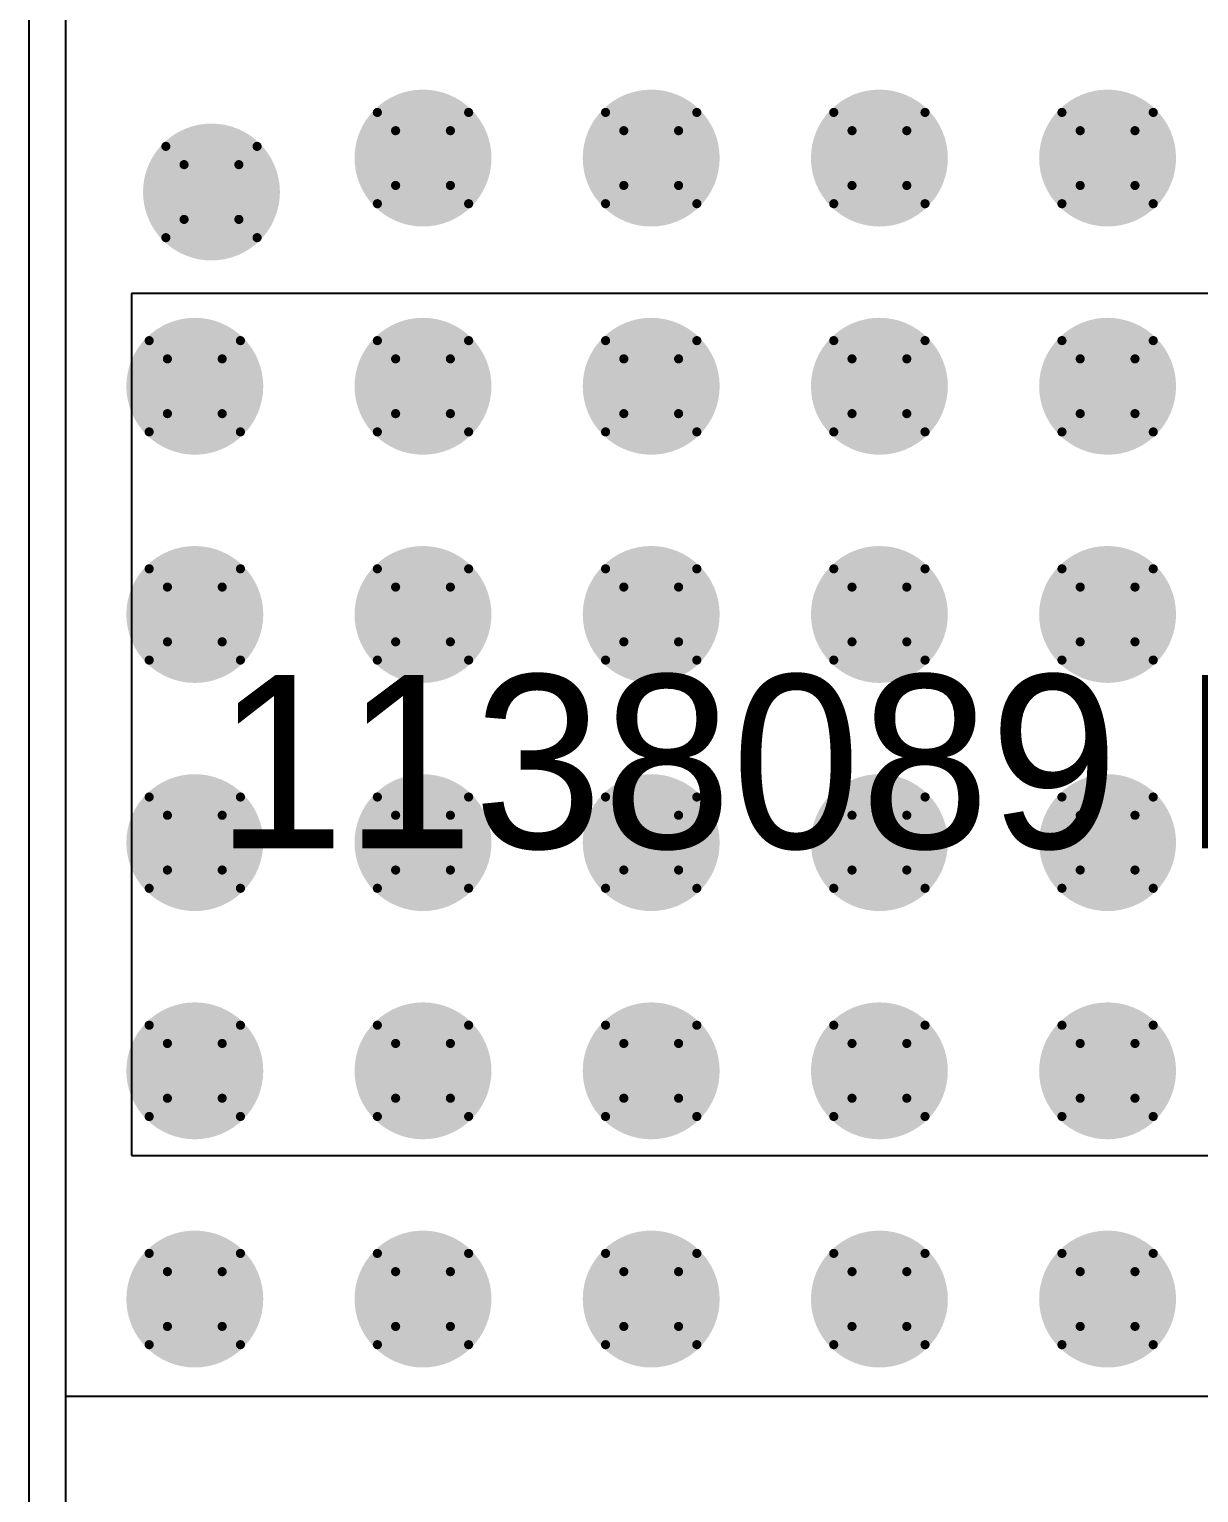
# Model space of a CAD drawing. Header units: millimetres. Extents: x -0.89 to 0.88, y -1.01 to 1.57.
# Drawn here: x -0.88 to -0.6238, y 0.3266 to 0.6473 of the extents above; entities that cross this region are included whole.
import ezdxf

# ---------------------------------------------------------------- set-up
doc = ezdxf.new("R2010")
doc.units = ezdxf.units.MM
doc.header["$MEASUREMENT"] = 0
for name, color, linetype in [('BottomLayer', 5, 'Continuous'), ('DrillDrawing', 1, 'Continuous'), ('Mechanical2', 216, 'Continuous'), ('MultiLayer', 9, 'Continuous'), ('TopLayer', 1, 'Continuous'), ('TopOverlay', 2, 'Continuous'), ('TopSolder', 216, 'Continuous'), ('ViaHoleLayer', 16, 'Continuous')]:
    doc.layers.add(name, color=color, linetype=linetype)

msp = doc.modelspace()

# ---------------------------------------------------------------- linework, layer by layer
at = {"layer": 'BottomLayer'}
msp.add_line((-0.872, -0.997), (-0.872, 0.997), dxfattribs=at)
at = {"layer": 'BottomLayer', "const_width": 0.015}
for points in [[(-0.80123, 0.61909, 1), (-0.78623, 0.61909, 1)], [(-0.75123, 0.61909, 1), (-0.73623, 0.61909, 1)], [(-0.70123, 0.61909, 1), (-0.68623, 0.61909, 1)], [(-0.65123, 0.61909, 1), (-0.63623, 0.61909, 1)], [(-0.84758, 0.61165, 1), (-0.83258, 0.61165, 1)], [(-0.85123, 0.56909, 1), (-0.83623, 0.56909, 1)], [(-0.80123, 0.56909, 1), (-0.78623, 0.56909, 1)], [(-0.75123, 0.56909, 1), (-0.73623, 0.56909, 1)], [(-0.70123, 0.56909, 1), (-0.68623, 0.56909, 1)], [(-0.65123, 0.56909, 1), (-0.63623, 0.56909, 1)], [(-0.85123, 0.51909, 1), (-0.83623, 0.51909, 1)], [(-0.80123, 0.51909, 1), (-0.78623, 0.51909, 1)], [(-0.75123, 0.51909, 1), (-0.73623, 0.51909, 1)], [(-0.70123, 0.51909, 1), (-0.68623, 0.51909, 1)], [(-0.65123, 0.51909, 1), (-0.63623, 0.51909, 1)], [(-0.85123, 0.46909, 1), (-0.83623, 0.46909, 1)], [(-0.80123, 0.46909, 1), (-0.78623, 0.46909, 1)], [(-0.75123, 0.46909, 1), (-0.73623, 0.46909, 1)], [(-0.70123, 0.46909, 1), (-0.68623, 0.46909, 1)], [(-0.65123, 0.46909, 1), (-0.63623, 0.46909, 1)], [(-0.85123, 0.41909, 1), (-0.83623, 0.41909, 1)], [(-0.80123, 0.41909, 1), (-0.78623, 0.41909, 1)], [(-0.75123, 0.41909, 1), (-0.73623, 0.41909, 1)], [(-0.70123, 0.41909, 1), (-0.68623, 0.41909, 1)], [(-0.65123, 0.41909, 1), (-0.63623, 0.41909, 1)], [(-0.85123, 0.36909, 1), (-0.83623, 0.36909, 1)], [(-0.80123, 0.36909, 1), (-0.78623, 0.36909, 1)], [(-0.75123, 0.36909, 1), (-0.73623, 0.36909, 1)], [(-0.70123, 0.36909, 1), (-0.68623, 0.36909, 1)], [(-0.65123, 0.36909, 1), (-0.63623, 0.36909, 1)]]:
    msp.add_lwpolyline(points, format="xyb", close=True, dxfattribs=at)
at = {"layer": 'DrillDrawing', "const_width": 0.002}
for points in [[(-0.80373, 0.62909), (-0.78373, 0.62909)], [(-0.80373, 0.60909), (-0.80373, 0.62909)], [(-0.78373, 0.60909), (-0.78373, 0.62909)], [(-0.75373, 0.62909), (-0.73373, 0.62909)], [(-0.75373, 0.60909), (-0.75373, 0.62909)], [(-0.73373, 0.60909), (-0.73373, 0.62909)], [(-0.70373, 0.62909), (-0.68373, 0.62909)], [(-0.70373, 0.60909), (-0.70373, 0.62909)], [(-0.68373, 0.60909), (-0.68373, 0.62909)], [(-0.65373, 0.62909), (-0.63373, 0.62909)], [(-0.65373, 0.60909), (-0.65373, 0.62909)], [(-0.63373, 0.60909), (-0.63373, 0.62909)], [(-0.79973, 0.62509), (-0.78773, 0.62509)], [(-0.79973, 0.61309), (-0.79973, 0.62509)], [(-0.78773, 0.61309), (-0.78773, 0.62509)], [(-0.74973, 0.62509), (-0.73773, 0.62509)], [(-0.74973, 0.61309), (-0.74973, 0.62509)], [(-0.73773, 0.61309), (-0.73773, 0.62509)], [(-0.69973, 0.62509), (-0.68773, 0.62509)], [(-0.69973, 0.61309), (-0.69973, 0.62509)], [(-0.68773, 0.61309), (-0.68773, 0.62509)], [(-0.64973, 0.62509), (-0.63773, 0.62509)], [(-0.64973, 0.61309), (-0.64973, 0.62509)], [(-0.63773, 0.61309), (-0.63773, 0.62509)], [(-0.85008, 0.62165), (-0.83008, 0.62165)], [(-0.85008, 0.60165), (-0.85008, 0.62165)], [(-0.83008, 0.60165), (-0.83008, 0.62165)], [(-0.84608, 0.61765), (-0.83408, 0.61765)], [(-0.84608, 0.60565), (-0.84608, 0.61765)], [(-0.83408, 0.60565), (-0.83408, 0.61765)], [(-0.79973, 0.61309), (-0.78773, 0.61309)], [(-0.74973, 0.61309), (-0.73773, 0.61309)], [(-0.69973, 0.61309), (-0.68773, 0.61309)], [(-0.64973, 0.61309), (-0.63773, 0.61309)], [(-0.80373, 0.60909), (-0.78373, 0.60909)], [(-0.75373, 0.60909), (-0.73373, 0.60909)], [(-0.70373, 0.60909), (-0.68373, 0.60909)], [(-0.65373, 0.60909), (-0.63373, 0.60909)], [(-0.84608, 0.60565), (-0.83408, 0.60565)], [(-0.85008, 0.60165), (-0.83008, 0.60165)], [(-0.85373, 0.57909), (-0.83373, 0.57909)], [(-0.85373, 0.55909), (-0.85373, 0.57909)], [(-0.83373, 0.55909), (-0.83373, 0.57909)], [(-0.80373, 0.57909), (-0.78373, 0.57909)], [(-0.80373, 0.55909), (-0.80373, 0.57909)], [(-0.78373, 0.55909), (-0.78373, 0.57909)], [(-0.75373, 0.57909), (-0.73373, 0.57909)], [(-0.75373, 0.55909), (-0.75373, 0.57909)], [(-0.73373, 0.55909), (-0.73373, 0.57909)], [(-0.70373, 0.57909), (-0.68373, 0.57909)], [(-0.70373, 0.55909), (-0.70373, 0.57909)], [(-0.68373, 0.55909), (-0.68373, 0.57909)], [(-0.65373, 0.57909), (-0.63373, 0.57909)], [(-0.65373, 0.55909), (-0.65373, 0.57909)], [(-0.63373, 0.55909), (-0.63373, 0.57909)], [(-0.84973, 0.57509), (-0.83773, 0.57509)], [(-0.84973, 0.56309), (-0.84973, 0.57509)], [(-0.83773, 0.56309), (-0.83773, 0.57509)], [(-0.79973, 0.57509), (-0.78773, 0.57509)], [(-0.79973, 0.56309), (-0.79973, 0.57509)], [(-0.78773, 0.56309), (-0.78773, 0.57509)], [(-0.74973, 0.57509), (-0.73773, 0.57509)], [(-0.74973, 0.56309), (-0.74973, 0.57509)], [(-0.73773, 0.56309), (-0.73773, 0.57509)], [(-0.69973, 0.57509), (-0.68773, 0.57509)], [(-0.69973, 0.56309), (-0.69973, 0.57509)], [(-0.68773, 0.56309), (-0.68773, 0.57509)], [(-0.64973, 0.57509), (-0.63773, 0.57509)], [(-0.64973, 0.56309), (-0.64973, 0.57509)], [(-0.63773, 0.56309), (-0.63773, 0.57509)], [(-0.84973, 0.56309), (-0.83773, 0.56309)], [(-0.79973, 0.56309), (-0.78773, 0.56309)], [(-0.74973, 0.56309), (-0.73773, 0.56309)], [(-0.69973, 0.56309), (-0.68773, 0.56309)], [(-0.64973, 0.56309), (-0.63773, 0.56309)], [(-0.85373, 0.55909), (-0.83373, 0.55909)], [(-0.80373, 0.55909), (-0.78373, 0.55909)], [(-0.75373, 0.55909), (-0.73373, 0.55909)], [(-0.70373, 0.55909), (-0.68373, 0.55909)], [(-0.65373, 0.55909), (-0.63373, 0.55909)], [(-0.85373, 0.52909), (-0.83373, 0.52909)], [(-0.85373, 0.50909), (-0.85373, 0.52909)], [(-0.83373, 0.50909), (-0.83373, 0.52909)], [(-0.80373, 0.52909), (-0.78373, 0.52909)], [(-0.80373, 0.50909), (-0.80373, 0.52909)], [(-0.78373, 0.50909), (-0.78373, 0.52909)], [(-0.75373, 0.52909), (-0.73373, 0.52909)], [(-0.75373, 0.50909), (-0.75373, 0.52909)], [(-0.73373, 0.50909), (-0.73373, 0.52909)], [(-0.70373, 0.52909), (-0.68373, 0.52909)], [(-0.70373, 0.50909), (-0.70373, 0.52909)], [(-0.68373, 0.50909), (-0.68373, 0.52909)], [(-0.65373, 0.52909), (-0.63373, 0.52909)], [(-0.65373, 0.50909), (-0.65373, 0.52909)], [(-0.63373, 0.50909), (-0.63373, 0.52909)], [(-0.84973, 0.52509), (-0.83773, 0.52509)], [(-0.84973, 0.51309), (-0.84973, 0.52509)], [(-0.83773, 0.51309), (-0.83773, 0.52509)], [(-0.79973, 0.52509), (-0.78773, 0.52509)], [(-0.79973, 0.51309), (-0.79973, 0.52509)], [(-0.78773, 0.51309), (-0.78773, 0.52509)], [(-0.74973, 0.52509), (-0.73773, 0.52509)], [(-0.74973, 0.51309), (-0.74973, 0.52509)], [(-0.73773, 0.51309), (-0.73773, 0.52509)], [(-0.69973, 0.52509), (-0.68773, 0.52509)], [(-0.69973, 0.51309), (-0.69973, 0.52509)], [(-0.68773, 0.51309), (-0.68773, 0.52509)], [(-0.64973, 0.52509), (-0.63773, 0.52509)], [(-0.64973, 0.51309), (-0.64973, 0.52509)], [(-0.63773, 0.51309), (-0.63773, 0.52509)], [(-0.84973, 0.51309), (-0.83773, 0.51309)], [(-0.79973, 0.51309), (-0.78773, 0.51309)], [(-0.74973, 0.51309), (-0.73773, 0.51309)], [(-0.69973, 0.51309), (-0.68773, 0.51309)], [(-0.64973, 0.51309), (-0.63773, 0.51309)], [(-0.85373, 0.50909), (-0.83373, 0.50909)], [(-0.80373, 0.50909), (-0.78373, 0.50909)], [(-0.75373, 0.50909), (-0.73373, 0.50909)], [(-0.70373, 0.50909), (-0.68373, 0.50909)], [(-0.65373, 0.50909), (-0.63373, 0.50909)], [(-0.85373, 0.47909), (-0.83373, 0.47909)], [(-0.85373, 0.45909), (-0.85373, 0.47909)], [(-0.83373, 0.45909), (-0.83373, 0.47909)], [(-0.80373, 0.47909), (-0.78373, 0.47909)], [(-0.80373, 0.45909), (-0.80373, 0.47909)], [(-0.78373, 0.45909), (-0.78373, 0.47909)], [(-0.75373, 0.47909), (-0.73373, 0.47909)], [(-0.75373, 0.45909), (-0.75373, 0.47909)], [(-0.73373, 0.45909), (-0.73373, 0.47909)], [(-0.70373, 0.47909), (-0.68373, 0.47909)], [(-0.70373, 0.45909), (-0.70373, 0.47909)], [(-0.68373, 0.45909), (-0.68373, 0.47909)], [(-0.65373, 0.47909), (-0.63373, 0.47909)], [(-0.65373, 0.45909), (-0.65373, 0.47909)], [(-0.63373, 0.45909), (-0.63373, 0.47909)], [(-0.84973, 0.47509), (-0.83773, 0.47509)], [(-0.84973, 0.46309), (-0.84973, 0.47509)], [(-0.83773, 0.46309), (-0.83773, 0.47509)], [(-0.79973, 0.47509), (-0.78773, 0.47509)], [(-0.79973, 0.46309), (-0.79973, 0.47509)], [(-0.78773, 0.46309), (-0.78773, 0.47509)], [(-0.74973, 0.47509), (-0.73773, 0.47509)], [(-0.74973, 0.46309), (-0.74973, 0.47509)], [(-0.73773, 0.46309), (-0.73773, 0.47509)], [(-0.69973, 0.47509), (-0.68773, 0.47509)], [(-0.69973, 0.46309), (-0.69973, 0.47509)], [(-0.68773, 0.46309), (-0.68773, 0.47509)], [(-0.64973, 0.47509), (-0.63773, 0.47509)], [(-0.64973, 0.46309), (-0.64973, 0.47509)], [(-0.63773, 0.46309), (-0.63773, 0.47509)], [(-0.84973, 0.46309), (-0.83773, 0.46309)], [(-0.79973, 0.46309), (-0.78773, 0.46309)], [(-0.74973, 0.46309), (-0.73773, 0.46309)], [(-0.69973, 0.46309), (-0.68773, 0.46309)], [(-0.64973, 0.46309), (-0.63773, 0.46309)], [(-0.85373, 0.45909), (-0.83373, 0.45909)], [(-0.80373, 0.45909), (-0.78373, 0.45909)], [(-0.75373, 0.45909), (-0.73373, 0.45909)], [(-0.70373, 0.45909), (-0.68373, 0.45909)], [(-0.65373, 0.45909), (-0.63373, 0.45909)], [(-0.85373, 0.42909), (-0.83373, 0.42909)], [(-0.85373, 0.40909), (-0.85373, 0.42909)], [(-0.83373, 0.40909), (-0.83373, 0.42909)], [(-0.80373, 0.42909), (-0.78373, 0.42909)], [(-0.80373, 0.40909), (-0.80373, 0.42909)], [(-0.78373, 0.40909), (-0.78373, 0.42909)], [(-0.75373, 0.42909), (-0.73373, 0.42909)], [(-0.75373, 0.40909), (-0.75373, 0.42909)], [(-0.73373, 0.40909), (-0.73373, 0.42909)], [(-0.70373, 0.42909), (-0.68373, 0.42909)], [(-0.70373, 0.40909), (-0.70373, 0.42909)], [(-0.68373, 0.40909), (-0.68373, 0.42909)], [(-0.65373, 0.42909), (-0.63373, 0.42909)], [(-0.65373, 0.40909), (-0.65373, 0.42909)], [(-0.63373, 0.40909), (-0.63373, 0.42909)], [(-0.84973, 0.42509), (-0.83773, 0.42509)], [(-0.84973, 0.41309), (-0.84973, 0.42509)], [(-0.83773, 0.41309), (-0.83773, 0.42509)], [(-0.79973, 0.42509), (-0.78773, 0.42509)], [(-0.79973, 0.41309), (-0.79973, 0.42509)], [(-0.78773, 0.41309), (-0.78773, 0.42509)], [(-0.74973, 0.42509), (-0.73773, 0.42509)], [(-0.74973, 0.41309), (-0.74973, 0.42509)], [(-0.73773, 0.41309), (-0.73773, 0.42509)], [(-0.69973, 0.42509), (-0.68773, 0.42509)], [(-0.69973, 0.41309), (-0.69973, 0.42509)], [(-0.68773, 0.41309), (-0.68773, 0.42509)], [(-0.64973, 0.42509), (-0.63773, 0.42509)], [(-0.64973, 0.41309), (-0.64973, 0.42509)], [(-0.63773, 0.41309), (-0.63773, 0.42509)], [(-0.84973, 0.41309), (-0.83773, 0.41309)], [(-0.79973, 0.41309), (-0.78773, 0.41309)], [(-0.74973, 0.41309), (-0.73773, 0.41309)], [(-0.69973, 0.41309), (-0.68773, 0.41309)], [(-0.64973, 0.41309), (-0.63773, 0.41309)], [(-0.85373, 0.40909), (-0.83373, 0.40909)], [(-0.80373, 0.40909), (-0.78373, 0.40909)], [(-0.75373, 0.40909), (-0.73373, 0.40909)], [(-0.70373, 0.40909), (-0.68373, 0.40909)], [(-0.65373, 0.40909), (-0.63373, 0.40909)], [(-0.85373, 0.37909), (-0.83373, 0.37909)], [(-0.85373, 0.35909), (-0.85373, 0.37909)], [(-0.83373, 0.35909), (-0.83373, 0.37909)], [(-0.80373, 0.37909), (-0.78373, 0.37909)], [(-0.80373, 0.35909), (-0.80373, 0.37909)], [(-0.78373, 0.35909), (-0.78373, 0.37909)], [(-0.75373, 0.37909), (-0.73373, 0.37909)], [(-0.75373, 0.35909), (-0.75373, 0.37909)], [(-0.73373, 0.35909), (-0.73373, 0.37909)], [(-0.70373, 0.37909), (-0.68373, 0.37909)], [(-0.70373, 0.35909), (-0.70373, 0.37909)], [(-0.68373, 0.35909), (-0.68373, 0.37909)], [(-0.65373, 0.37909), (-0.63373, 0.37909)], [(-0.65373, 0.35909), (-0.65373, 0.37909)], [(-0.63373, 0.35909), (-0.63373, 0.37909)], [(-0.84973, 0.37509), (-0.83773, 0.37509)], [(-0.84973, 0.36309), (-0.84973, 0.37509)], [(-0.83773, 0.36309), (-0.83773, 0.37509)], [(-0.79973, 0.37509), (-0.78773, 0.37509)], [(-0.79973, 0.36309), (-0.79973, 0.37509)], [(-0.78773, 0.36309), (-0.78773, 0.37509)], [(-0.74973, 0.37509), (-0.73773, 0.37509)], [(-0.74973, 0.36309), (-0.74973, 0.37509)], [(-0.73773, 0.36309), (-0.73773, 0.37509)], [(-0.69973, 0.37509), (-0.68773, 0.37509)], [(-0.69973, 0.36309), (-0.69973, 0.37509)], [(-0.68773, 0.36309), (-0.68773, 0.37509)], [(-0.64973, 0.37509), (-0.63773, 0.37509)], [(-0.64973, 0.36309), (-0.64973, 0.37509)], [(-0.63773, 0.36309), (-0.63773, 0.37509)], [(-0.84973, 0.36309), (-0.83773, 0.36309)], [(-0.79973, 0.36309), (-0.78773, 0.36309)], [(-0.74973, 0.36309), (-0.73773, 0.36309)], [(-0.69973, 0.36309), (-0.68773, 0.36309)], [(-0.64973, 0.36309), (-0.63773, 0.36309)], [(-0.85373, 0.35909), (-0.83373, 0.35909)], [(-0.80373, 0.35909), (-0.78373, 0.35909)], [(-0.75373, 0.35909), (-0.73373, 0.35909)], [(-0.70373, 0.35909), (-0.68373, 0.35909)], [(-0.65373, 0.35909), (-0.63373, 0.35909)]]:
    msp.add_lwpolyline(points, dxfattribs=at)
at = {"layer": 'DrillDrawing', "const_width": 0.001}
for points in [[(-0.80423, 0.62909, 1), (-0.80323, 0.62909, 1)], [(-0.80423, 0.62909, 1), (-0.80323, 0.62909, 1)], [(-0.78423, 0.62909, 1), (-0.78323, 0.62909, 1)], [(-0.78423, 0.62909, 1), (-0.78323, 0.62909, 1)], [(-0.75423, 0.62909, 1), (-0.75323, 0.62909, 1)], [(-0.75423, 0.62909, 1), (-0.75323, 0.62909, 1)], [(-0.73423, 0.62909, 1), (-0.73323, 0.62909, 1)], [(-0.73423, 0.62909, 1), (-0.73323, 0.62909, 1)], [(-0.70423, 0.62909, 1), (-0.70323, 0.62909, 1)], [(-0.70423, 0.62909, 1), (-0.70323, 0.62909, 1)], [(-0.68423, 0.62909, 1), (-0.68323, 0.62909, 1)], [(-0.68423, 0.62909, 1), (-0.68323, 0.62909, 1)], [(-0.65423, 0.62909, 1), (-0.65323, 0.62909, 1)], [(-0.65423, 0.62909, 1), (-0.65323, 0.62909, 1)], [(-0.63423, 0.62909, 1), (-0.63323, 0.62909, 1)], [(-0.63423, 0.62909, 1), (-0.63323, 0.62909, 1)], [(-0.80023, 0.62509, 1), (-0.79923, 0.62509, 1)], [(-0.80023, 0.62509, 1), (-0.79923, 0.62509, 1)], [(-0.78823, 0.62509, 1), (-0.78723, 0.62509, 1)], [(-0.78823, 0.62509, 1), (-0.78723, 0.62509, 1)], [(-0.75023, 0.62509, 1), (-0.74923, 0.62509, 1)], [(-0.75023, 0.62509, 1), (-0.74923, 0.62509, 1)], [(-0.73823, 0.62509, 1), (-0.73723, 0.62509, 1)], [(-0.73823, 0.62509, 1), (-0.73723, 0.62509, 1)], [(-0.70023, 0.62509, 1), (-0.69923, 0.62509, 1)], [(-0.70023, 0.62509, 1), (-0.69923, 0.62509, 1)], [(-0.68823, 0.62509, 1), (-0.68723, 0.62509, 1)], [(-0.68823, 0.62509, 1), (-0.68723, 0.62509, 1)], [(-0.65023, 0.62509, 1), (-0.64923, 0.62509, 1)], [(-0.65023, 0.62509, 1), (-0.64923, 0.62509, 1)], [(-0.63823, 0.62509, 1), (-0.63723, 0.62509, 1)], [(-0.63823, 0.62509, 1), (-0.63723, 0.62509, 1)], [(-0.85058, 0.62165, 1), (-0.84958, 0.62165, 1)], [(-0.85058, 0.62165, 1), (-0.84958, 0.62165, 1)], [(-0.83058, 0.62165, 1), (-0.82958, 0.62165, 1)], [(-0.83058, 0.62165, 1), (-0.82958, 0.62165, 1)], [(-0.84658, 0.61765, 1), (-0.84558, 0.61765, 1)], [(-0.84658, 0.61765, 1), (-0.84558, 0.61765, 1)], [(-0.83458, 0.61765, 1), (-0.83358, 0.61765, 1)], [(-0.83458, 0.61765, 1), (-0.83358, 0.61765, 1)], [(-0.80023, 0.61309, 1), (-0.79923, 0.61309, 1)], [(-0.80023, 0.61309, 1), (-0.79923, 0.61309, 1)], [(-0.78823, 0.61309, 1), (-0.78723, 0.61309, 1)], [(-0.78823, 0.61309, 1), (-0.78723, 0.61309, 1)], [(-0.75023, 0.61309, 1), (-0.74923, 0.61309, 1)], [(-0.75023, 0.61309, 1), (-0.74923, 0.61309, 1)], [(-0.73823, 0.61309, 1), (-0.73723, 0.61309, 1)], [(-0.73823, 0.61309, 1), (-0.73723, 0.61309, 1)], [(-0.70023, 0.61309, 1), (-0.69923, 0.61309, 1)], [(-0.70023, 0.61309, 1), (-0.69923, 0.61309, 1)], [(-0.68823, 0.61309, 1), (-0.68723, 0.61309, 1)], [(-0.68823, 0.61309, 1), (-0.68723, 0.61309, 1)], [(-0.65023, 0.61309, 1), (-0.64923, 0.61309, 1)], [(-0.65023, 0.61309, 1), (-0.64923, 0.61309, 1)], [(-0.63823, 0.61309, 1), (-0.63723, 0.61309, 1)], [(-0.63823, 0.61309, 1), (-0.63723, 0.61309, 1)], [(-0.80423, 0.60909, 1), (-0.80323, 0.60909, 1)], [(-0.80423, 0.60909, 1), (-0.80323, 0.60909, 1)], [(-0.78423, 0.60909, 1), (-0.78323, 0.60909, 1)], [(-0.78423, 0.60909, 1), (-0.78323, 0.60909, 1)], [(-0.75423, 0.60909, 1), (-0.75323, 0.60909, 1)], [(-0.75423, 0.60909, 1), (-0.75323, 0.60909, 1)], [(-0.73423, 0.60909, 1), (-0.73323, 0.60909, 1)], [(-0.73423, 0.60909, 1), (-0.73323, 0.60909, 1)], [(-0.70423, 0.60909, 1), (-0.70323, 0.60909, 1)], [(-0.70423, 0.60909, 1), (-0.70323, 0.60909, 1)], [(-0.68423, 0.60909, 1), (-0.68323, 0.60909, 1)], [(-0.68423, 0.60909, 1), (-0.68323, 0.60909, 1)], [(-0.65423, 0.60909, 1), (-0.65323, 0.60909, 1)], [(-0.65423, 0.60909, 1), (-0.65323, 0.60909, 1)], [(-0.63423, 0.60909, 1), (-0.63323, 0.60909, 1)], [(-0.63423, 0.60909, 1), (-0.63323, 0.60909, 1)], [(-0.84658, 0.60565, 1), (-0.84558, 0.60565, 1)], [(-0.84658, 0.60565, 1), (-0.84558, 0.60565, 1)], [(-0.83458, 0.60565, 1), (-0.83358, 0.60565, 1)], [(-0.83458, 0.60565, 1), (-0.83358, 0.60565, 1)], [(-0.85058, 0.60165, 1), (-0.84958, 0.60165, 1)], [(-0.85058, 0.60165, 1), (-0.84958, 0.60165, 1)], [(-0.83058, 0.60165, 1), (-0.82958, 0.60165, 1)], [(-0.83058, 0.60165, 1), (-0.82958, 0.60165, 1)], [(-0.85423, 0.57909, 1), (-0.85323, 0.57909, 1)], [(-0.85423, 0.57909, 1), (-0.85323, 0.57909, 1)], [(-0.83423, 0.57909, 1), (-0.83323, 0.57909, 1)], [(-0.83423, 0.57909, 1), (-0.83323, 0.57909, 1)], [(-0.80423, 0.57909, 1), (-0.80323, 0.57909, 1)], [(-0.80423, 0.57909, 1), (-0.80323, 0.57909, 1)], [(-0.78423, 0.57909, 1), (-0.78323, 0.57909, 1)], [(-0.78423, 0.57909, 1), (-0.78323, 0.57909, 1)], [(-0.75423, 0.57909, 1), (-0.75323, 0.57909, 1)], [(-0.75423, 0.57909, 1), (-0.75323, 0.57909, 1)], [(-0.73423, 0.57909, 1), (-0.73323, 0.57909, 1)], [(-0.73423, 0.57909, 1), (-0.73323, 0.57909, 1)], [(-0.70423, 0.57909, 1), (-0.70323, 0.57909, 1)], [(-0.70423, 0.57909, 1), (-0.70323, 0.57909, 1)], [(-0.68423, 0.57909, 1), (-0.68323, 0.57909, 1)], [(-0.68423, 0.57909, 1), (-0.68323, 0.57909, 1)], [(-0.65423, 0.57909, 1), (-0.65323, 0.57909, 1)], [(-0.65423, 0.57909, 1), (-0.65323, 0.57909, 1)], [(-0.63423, 0.57909, 1), (-0.63323, 0.57909, 1)], [(-0.63423, 0.57909, 1), (-0.63323, 0.57909, 1)], [(-0.85023, 0.57509, 1), (-0.84923, 0.57509, 1)], [(-0.85023, 0.57509, 1), (-0.84923, 0.57509, 1)], [(-0.83823, 0.57509, 1), (-0.83723, 0.57509, 1)], [(-0.83823, 0.57509, 1), (-0.83723, 0.57509, 1)], [(-0.80023, 0.57509, 1), (-0.79923, 0.57509, 1)], [(-0.80023, 0.57509, 1), (-0.79923, 0.57509, 1)], [(-0.78823, 0.57509, 1), (-0.78723, 0.57509, 1)], [(-0.78823, 0.57509, 1), (-0.78723, 0.57509, 1)], [(-0.75023, 0.57509, 1), (-0.74923, 0.57509, 1)], [(-0.75023, 0.57509, 1), (-0.74923, 0.57509, 1)], [(-0.73823, 0.57509, 1), (-0.73723, 0.57509, 1)], [(-0.73823, 0.57509, 1), (-0.73723, 0.57509, 1)], [(-0.70023, 0.57509, 1), (-0.69923, 0.57509, 1)], [(-0.70023, 0.57509, 1), (-0.69923, 0.57509, 1)], [(-0.68823, 0.57509, 1), (-0.68723, 0.57509, 1)], [(-0.68823, 0.57509, 1), (-0.68723, 0.57509, 1)], [(-0.65023, 0.57509, 1), (-0.64923, 0.57509, 1)], [(-0.65023, 0.57509, 1), (-0.64923, 0.57509, 1)], [(-0.63823, 0.57509, 1), (-0.63723, 0.57509, 1)], [(-0.63823, 0.57509, 1), (-0.63723, 0.57509, 1)], [(-0.85023, 0.56309, 1), (-0.84923, 0.56309, 1)], [(-0.85023, 0.56309, 1), (-0.84923, 0.56309, 1)], [(-0.83823, 0.56309, 1), (-0.83723, 0.56309, 1)], [(-0.83823, 0.56309, 1), (-0.83723, 0.56309, 1)], [(-0.80023, 0.56309, 1), (-0.79923, 0.56309, 1)], [(-0.80023, 0.56309, 1), (-0.79923, 0.56309, 1)], [(-0.78823, 0.56309, 1), (-0.78723, 0.56309, 1)], [(-0.78823, 0.56309, 1), (-0.78723, 0.56309, 1)], [(-0.75023, 0.56309, 1), (-0.74923, 0.56309, 1)], [(-0.75023, 0.56309, 1), (-0.74923, 0.56309, 1)], [(-0.73823, 0.56309, 1), (-0.73723, 0.56309, 1)], [(-0.73823, 0.56309, 1), (-0.73723, 0.56309, 1)], [(-0.70023, 0.56309, 1), (-0.69923, 0.56309, 1)], [(-0.70023, 0.56309, 1), (-0.69923, 0.56309, 1)], [(-0.68823, 0.56309, 1), (-0.68723, 0.56309, 1)], [(-0.68823, 0.56309, 1), (-0.68723, 0.56309, 1)], [(-0.65023, 0.56309, 1), (-0.64923, 0.56309, 1)], [(-0.65023, 0.56309, 1), (-0.64923, 0.56309, 1)], [(-0.63823, 0.56309, 1), (-0.63723, 0.56309, 1)], [(-0.63823, 0.56309, 1), (-0.63723, 0.56309, 1)], [(-0.85423, 0.55909, 1), (-0.85323, 0.55909, 1)], [(-0.85423, 0.55909, 1), (-0.85323, 0.55909, 1)], [(-0.83423, 0.55909, 1), (-0.83323, 0.55909, 1)], [(-0.83423, 0.55909, 1), (-0.83323, 0.55909, 1)], [(-0.80423, 0.55909, 1), (-0.80323, 0.55909, 1)], [(-0.80423, 0.55909, 1), (-0.80323, 0.55909, 1)], [(-0.78423, 0.55909, 1), (-0.78323, 0.55909, 1)], [(-0.78423, 0.55909, 1), (-0.78323, 0.55909, 1)], [(-0.75423, 0.55909, 1), (-0.75323, 0.55909, 1)], [(-0.75423, 0.55909, 1), (-0.75323, 0.55909, 1)], [(-0.73423, 0.55909, 1), (-0.73323, 0.55909, 1)], [(-0.73423, 0.55909, 1), (-0.73323, 0.55909, 1)], [(-0.70423, 0.55909, 1), (-0.70323, 0.55909, 1)], [(-0.70423, 0.55909, 1), (-0.70323, 0.55909, 1)], [(-0.68423, 0.55909, 1), (-0.68323, 0.55909, 1)], [(-0.68423, 0.55909, 1), (-0.68323, 0.55909, 1)], [(-0.65423, 0.55909, 1), (-0.65323, 0.55909, 1)], [(-0.65423, 0.55909, 1), (-0.65323, 0.55909, 1)], [(-0.63423, 0.55909, 1), (-0.63323, 0.55909, 1)], [(-0.63423, 0.55909, 1), (-0.63323, 0.55909, 1)], [(-0.85423, 0.52909, 1), (-0.85323, 0.52909, 1)], [(-0.85423, 0.52909, 1), (-0.85323, 0.52909, 1)], [(-0.83423, 0.52909, 1), (-0.83323, 0.52909, 1)], [(-0.83423, 0.52909, 1), (-0.83323, 0.52909, 1)], [(-0.80423, 0.52909, 1), (-0.80323, 0.52909, 1)], [(-0.80423, 0.52909, 1), (-0.80323, 0.52909, 1)], [(-0.78423, 0.52909, 1), (-0.78323, 0.52909, 1)], [(-0.78423, 0.52909, 1), (-0.78323, 0.52909, 1)], [(-0.75423, 0.52909, 1), (-0.75323, 0.52909, 1)], [(-0.75423, 0.52909, 1), (-0.75323, 0.52909, 1)], [(-0.73423, 0.52909, 1), (-0.73323, 0.52909, 1)], [(-0.73423, 0.52909, 1), (-0.73323, 0.52909, 1)], [(-0.70423, 0.52909, 1), (-0.70323, 0.52909, 1)], [(-0.70423, 0.52909, 1), (-0.70323, 0.52909, 1)], [(-0.68423, 0.52909, 1), (-0.68323, 0.52909, 1)], [(-0.68423, 0.52909, 1), (-0.68323, 0.52909, 1)], [(-0.65423, 0.52909, 1), (-0.65323, 0.52909, 1)], [(-0.65423, 0.52909, 1), (-0.65323, 0.52909, 1)], [(-0.63423, 0.52909, 1), (-0.63323, 0.52909, 1)], [(-0.63423, 0.52909, 1), (-0.63323, 0.52909, 1)], [(-0.85023, 0.52509, 1), (-0.84923, 0.52509, 1)], [(-0.85023, 0.52509, 1), (-0.84923, 0.52509, 1)], [(-0.83823, 0.52509, 1), (-0.83723, 0.52509, 1)], [(-0.83823, 0.52509, 1), (-0.83723, 0.52509, 1)], [(-0.80023, 0.52509, 1), (-0.79923, 0.52509, 1)], [(-0.80023, 0.52509, 1), (-0.79923, 0.52509, 1)], [(-0.78823, 0.52509, 1), (-0.78723, 0.52509, 1)], [(-0.78823, 0.52509, 1), (-0.78723, 0.52509, 1)], [(-0.75023, 0.52509, 1), (-0.74923, 0.52509, 1)], [(-0.75023, 0.52509, 1), (-0.74923, 0.52509, 1)], [(-0.73823, 0.52509, 1), (-0.73723, 0.52509, 1)], [(-0.73823, 0.52509, 1), (-0.73723, 0.52509, 1)], [(-0.70023, 0.52509, 1), (-0.69923, 0.52509, 1)], [(-0.70023, 0.52509, 1), (-0.69923, 0.52509, 1)], [(-0.68823, 0.52509, 1), (-0.68723, 0.52509, 1)], [(-0.68823, 0.52509, 1), (-0.68723, 0.52509, 1)], [(-0.65023, 0.52509, 1), (-0.64923, 0.52509, 1)], [(-0.65023, 0.52509, 1), (-0.64923, 0.52509, 1)], [(-0.63823, 0.52509, 1), (-0.63723, 0.52509, 1)], [(-0.63823, 0.52509, 1), (-0.63723, 0.52509, 1)], [(-0.85023, 0.51309, 1), (-0.84923, 0.51309, 1)], [(-0.85023, 0.51309, 1), (-0.84923, 0.51309, 1)], [(-0.83823, 0.51309, 1), (-0.83723, 0.51309, 1)], [(-0.83823, 0.51309, 1), (-0.83723, 0.51309, 1)], [(-0.80023, 0.51309, 1), (-0.79923, 0.51309, 1)], [(-0.80023, 0.51309, 1), (-0.79923, 0.51309, 1)], [(-0.78823, 0.51309, 1), (-0.78723, 0.51309, 1)], [(-0.78823, 0.51309, 1), (-0.78723, 0.51309, 1)], [(-0.75023, 0.51309, 1), (-0.74923, 0.51309, 1)], [(-0.75023, 0.51309, 1), (-0.74923, 0.51309, 1)], [(-0.73823, 0.51309, 1), (-0.73723, 0.51309, 1)], [(-0.73823, 0.51309, 1), (-0.73723, 0.51309, 1)], [(-0.70023, 0.51309, 1), (-0.69923, 0.51309, 1)], [(-0.70023, 0.51309, 1), (-0.69923, 0.51309, 1)], [(-0.68823, 0.51309, 1), (-0.68723, 0.51309, 1)], [(-0.68823, 0.51309, 1), (-0.68723, 0.51309, 1)], [(-0.65023, 0.51309, 1), (-0.64923, 0.51309, 1)], [(-0.65023, 0.51309, 1), (-0.64923, 0.51309, 1)], [(-0.63823, 0.51309, 1), (-0.63723, 0.51309, 1)], [(-0.63823, 0.51309, 1), (-0.63723, 0.51309, 1)], [(-0.85423, 0.50909, 1), (-0.85323, 0.50909, 1)], [(-0.85423, 0.50909, 1), (-0.85323, 0.50909, 1)], [(-0.83423, 0.50909, 1), (-0.83323, 0.50909, 1)], [(-0.83423, 0.50909, 1), (-0.83323, 0.50909, 1)], [(-0.80423, 0.50909, 1), (-0.80323, 0.50909, 1)], [(-0.80423, 0.50909, 1), (-0.80323, 0.50909, 1)], [(-0.78423, 0.50909, 1), (-0.78323, 0.50909, 1)], [(-0.78423, 0.50909, 1), (-0.78323, 0.50909, 1)], [(-0.75423, 0.50909, 1), (-0.75323, 0.50909, 1)], [(-0.75423, 0.50909, 1), (-0.75323, 0.50909, 1)], [(-0.73423, 0.50909, 1), (-0.73323, 0.50909, 1)], [(-0.73423, 0.50909, 1), (-0.73323, 0.50909, 1)], [(-0.70423, 0.50909, 1), (-0.70323, 0.50909, 1)], [(-0.70423, 0.50909, 1), (-0.70323, 0.50909, 1)], [(-0.68423, 0.50909, 1), (-0.68323, 0.50909, 1)], [(-0.68423, 0.50909, 1), (-0.68323, 0.50909, 1)], [(-0.65423, 0.50909, 1), (-0.65323, 0.50909, 1)], [(-0.65423, 0.50909, 1), (-0.65323, 0.50909, 1)], [(-0.63423, 0.50909, 1), (-0.63323, 0.50909, 1)], [(-0.63423, 0.50909, 1), (-0.63323, 0.50909, 1)], [(-0.85423, 0.47909, 1), (-0.85323, 0.47909, 1)], [(-0.85423, 0.47909, 1), (-0.85323, 0.47909, 1)], [(-0.83423, 0.47909, 1), (-0.83323, 0.47909, 1)], [(-0.83423, 0.47909, 1), (-0.83323, 0.47909, 1)], [(-0.80423, 0.47909, 1), (-0.80323, 0.47909, 1)], [(-0.80423, 0.47909, 1), (-0.80323, 0.47909, 1)], [(-0.78423, 0.47909, 1), (-0.78323, 0.47909, 1)], [(-0.78423, 0.47909, 1), (-0.78323, 0.47909, 1)], [(-0.75423, 0.47909, 1), (-0.75323, 0.47909, 1)], [(-0.75423, 0.47909, 1), (-0.75323, 0.47909, 1)], [(-0.73423, 0.47909, 1), (-0.73323, 0.47909, 1)], [(-0.73423, 0.47909, 1), (-0.73323, 0.47909, 1)], [(-0.70423, 0.47909, 1), (-0.70323, 0.47909, 1)], [(-0.70423, 0.47909, 1), (-0.70323, 0.47909, 1)], [(-0.68423, 0.47909, 1), (-0.68323, 0.47909, 1)], [(-0.68423, 0.47909, 1), (-0.68323, 0.47909, 1)], [(-0.65423, 0.47909, 1), (-0.65323, 0.47909, 1)], [(-0.65423, 0.47909, 1), (-0.65323, 0.47909, 1)], [(-0.63423, 0.47909, 1), (-0.63323, 0.47909, 1)], [(-0.63423, 0.47909, 1), (-0.63323, 0.47909, 1)], [(-0.85023, 0.47509, 1), (-0.84923, 0.47509, 1)], [(-0.85023, 0.47509, 1), (-0.84923, 0.47509, 1)], [(-0.83823, 0.47509, 1), (-0.83723, 0.47509, 1)], [(-0.83823, 0.47509, 1), (-0.83723, 0.47509, 1)], [(-0.80023, 0.47509, 1), (-0.79923, 0.47509, 1)], [(-0.80023, 0.47509, 1), (-0.79923, 0.47509, 1)], [(-0.78823, 0.47509, 1), (-0.78723, 0.47509, 1)], [(-0.78823, 0.47509, 1), (-0.78723, 0.47509, 1)], [(-0.75023, 0.47509, 1), (-0.74923, 0.47509, 1)], [(-0.75023, 0.47509, 1), (-0.74923, 0.47509, 1)], [(-0.73823, 0.47509, 1), (-0.73723, 0.47509, 1)], [(-0.73823, 0.47509, 1), (-0.73723, 0.47509, 1)], [(-0.70023, 0.47509, 1), (-0.69923, 0.47509, 1)], [(-0.70023, 0.47509, 1), (-0.69923, 0.47509, 1)], [(-0.68823, 0.47509, 1), (-0.68723, 0.47509, 1)], [(-0.68823, 0.47509, 1), (-0.68723, 0.47509, 1)], [(-0.65023, 0.47509, 1), (-0.64923, 0.47509, 1)], [(-0.65023, 0.47509, 1), (-0.64923, 0.47509, 1)], [(-0.63823, 0.47509, 1), (-0.63723, 0.47509, 1)], [(-0.63823, 0.47509, 1), (-0.63723, 0.47509, 1)], [(-0.85023, 0.46309, 1), (-0.84923, 0.46309, 1)], [(-0.85023, 0.46309, 1), (-0.84923, 0.46309, 1)], [(-0.83823, 0.46309, 1), (-0.83723, 0.46309, 1)], [(-0.83823, 0.46309, 1), (-0.83723, 0.46309, 1)], [(-0.80023, 0.46309, 1), (-0.79923, 0.46309, 1)], [(-0.80023, 0.46309, 1), (-0.79923, 0.46309, 1)], [(-0.78823, 0.46309, 1), (-0.78723, 0.46309, 1)], [(-0.78823, 0.46309, 1), (-0.78723, 0.46309, 1)], [(-0.75023, 0.46309, 1), (-0.74923, 0.46309, 1)], [(-0.75023, 0.46309, 1), (-0.74923, 0.46309, 1)], [(-0.73823, 0.46309, 1), (-0.73723, 0.46309, 1)], [(-0.73823, 0.46309, 1), (-0.73723, 0.46309, 1)], [(-0.70023, 0.46309, 1), (-0.69923, 0.46309, 1)], [(-0.70023, 0.46309, 1), (-0.69923, 0.46309, 1)], [(-0.68823, 0.46309, 1), (-0.68723, 0.46309, 1)], [(-0.68823, 0.46309, 1), (-0.68723, 0.46309, 1)], [(-0.65023, 0.46309, 1), (-0.64923, 0.46309, 1)], [(-0.65023, 0.46309, 1), (-0.64923, 0.46309, 1)], [(-0.63823, 0.46309, 1), (-0.63723, 0.46309, 1)], [(-0.63823, 0.46309, 1), (-0.63723, 0.46309, 1)], [(-0.85423, 0.45909, 1), (-0.85323, 0.45909, 1)], [(-0.85423, 0.45909, 1), (-0.85323, 0.45909, 1)], [(-0.83423, 0.45909, 1), (-0.83323, 0.45909, 1)], [(-0.83423, 0.45909, 1), (-0.83323, 0.45909, 1)], [(-0.80423, 0.45909, 1), (-0.80323, 0.45909, 1)], [(-0.80423, 0.45909, 1), (-0.80323, 0.45909, 1)], [(-0.78423, 0.45909, 1), (-0.78323, 0.45909, 1)], [(-0.78423, 0.45909, 1), (-0.78323, 0.45909, 1)], [(-0.75423, 0.45909, 1), (-0.75323, 0.45909, 1)], [(-0.75423, 0.45909, 1), (-0.75323, 0.45909, 1)], [(-0.73423, 0.45909, 1), (-0.73323, 0.45909, 1)], [(-0.73423, 0.45909, 1), (-0.73323, 0.45909, 1)], [(-0.70423, 0.45909, 1), (-0.70323, 0.45909, 1)], [(-0.70423, 0.45909, 1), (-0.70323, 0.45909, 1)], [(-0.68423, 0.45909, 1), (-0.68323, 0.45909, 1)], [(-0.68423, 0.45909, 1), (-0.68323, 0.45909, 1)], [(-0.65423, 0.45909, 1), (-0.65323, 0.45909, 1)], [(-0.65423, 0.45909, 1), (-0.65323, 0.45909, 1)], [(-0.63423, 0.45909, 1), (-0.63323, 0.45909, 1)], [(-0.63423, 0.45909, 1), (-0.63323, 0.45909, 1)], [(-0.85423, 0.42909, 1), (-0.85323, 0.42909, 1)], [(-0.85423, 0.42909, 1), (-0.85323, 0.42909, 1)], [(-0.83423, 0.42909, 1), (-0.83323, 0.42909, 1)], [(-0.83423, 0.42909, 1), (-0.83323, 0.42909, 1)], [(-0.80423, 0.42909, 1), (-0.80323, 0.42909, 1)], [(-0.80423, 0.42909, 1), (-0.80323, 0.42909, 1)], [(-0.78423, 0.42909, 1), (-0.78323, 0.42909, 1)], [(-0.78423, 0.42909, 1), (-0.78323, 0.42909, 1)], [(-0.75423, 0.42909, 1), (-0.75323, 0.42909, 1)], [(-0.75423, 0.42909, 1), (-0.75323, 0.42909, 1)], [(-0.73423, 0.42909, 1), (-0.73323, 0.42909, 1)], [(-0.73423, 0.42909, 1), (-0.73323, 0.42909, 1)], [(-0.70423, 0.42909, 1), (-0.70323, 0.42909, 1)], [(-0.70423, 0.42909, 1), (-0.70323, 0.42909, 1)], [(-0.68423, 0.42909, 1), (-0.68323, 0.42909, 1)], [(-0.68423, 0.42909, 1), (-0.68323, 0.42909, 1)], [(-0.65423, 0.42909, 1), (-0.65323, 0.42909, 1)], [(-0.65423, 0.42909, 1), (-0.65323, 0.42909, 1)], [(-0.63423, 0.42909, 1), (-0.63323, 0.42909, 1)], [(-0.63423, 0.42909, 1), (-0.63323, 0.42909, 1)], [(-0.85023, 0.42509, 1), (-0.84923, 0.42509, 1)], [(-0.85023, 0.42509, 1), (-0.84923, 0.42509, 1)], [(-0.83823, 0.42509, 1), (-0.83723, 0.42509, 1)], [(-0.83823, 0.42509, 1), (-0.83723, 0.42509, 1)], [(-0.80023, 0.42509, 1), (-0.79923, 0.42509, 1)], [(-0.80023, 0.42509, 1), (-0.79923, 0.42509, 1)], [(-0.78823, 0.42509, 1), (-0.78723, 0.42509, 1)], [(-0.78823, 0.42509, 1), (-0.78723, 0.42509, 1)], [(-0.75023, 0.42509, 1), (-0.74923, 0.42509, 1)], [(-0.75023, 0.42509, 1), (-0.74923, 0.42509, 1)], [(-0.73823, 0.42509, 1), (-0.73723, 0.42509, 1)], [(-0.73823, 0.42509, 1), (-0.73723, 0.42509, 1)], [(-0.70023, 0.42509, 1), (-0.69923, 0.42509, 1)], [(-0.70023, 0.42509, 1), (-0.69923, 0.42509, 1)], [(-0.68823, 0.42509, 1), (-0.68723, 0.42509, 1)], [(-0.68823, 0.42509, 1), (-0.68723, 0.42509, 1)], [(-0.65023, 0.42509, 1), (-0.64923, 0.42509, 1)], [(-0.65023, 0.42509, 1), (-0.64923, 0.42509, 1)], [(-0.63823, 0.42509, 1), (-0.63723, 0.42509, 1)], [(-0.63823, 0.42509, 1), (-0.63723, 0.42509, 1)], [(-0.85023, 0.41309, 1), (-0.84923, 0.41309, 1)], [(-0.85023, 0.41309, 1), (-0.84923, 0.41309, 1)], [(-0.83823, 0.41309, 1), (-0.83723, 0.41309, 1)], [(-0.83823, 0.41309, 1), (-0.83723, 0.41309, 1)], [(-0.80023, 0.41309, 1), (-0.79923, 0.41309, 1)], [(-0.80023, 0.41309, 1), (-0.79923, 0.41309, 1)], [(-0.78823, 0.41309, 1), (-0.78723, 0.41309, 1)], [(-0.78823, 0.41309, 1), (-0.78723, 0.41309, 1)], [(-0.75023, 0.41309, 1), (-0.74923, 0.41309, 1)], [(-0.75023, 0.41309, 1), (-0.74923, 0.41309, 1)], [(-0.73823, 0.41309, 1), (-0.73723, 0.41309, 1)], [(-0.73823, 0.41309, 1), (-0.73723, 0.41309, 1)], [(-0.70023, 0.41309, 1), (-0.69923, 0.41309, 1)], [(-0.70023, 0.41309, 1), (-0.69923, 0.41309, 1)], [(-0.68823, 0.41309, 1), (-0.68723, 0.41309, 1)], [(-0.68823, 0.41309, 1), (-0.68723, 0.41309, 1)], [(-0.65023, 0.41309, 1), (-0.64923, 0.41309, 1)], [(-0.65023, 0.41309, 1), (-0.64923, 0.41309, 1)], [(-0.63823, 0.41309, 1), (-0.63723, 0.41309, 1)], [(-0.63823, 0.41309, 1), (-0.63723, 0.41309, 1)], [(-0.85423, 0.40909, 1), (-0.85323, 0.40909, 1)], [(-0.85423, 0.40909, 1), (-0.85323, 0.40909, 1)], [(-0.83423, 0.40909, 1), (-0.83323, 0.40909, 1)], [(-0.83423, 0.40909, 1), (-0.83323, 0.40909, 1)], [(-0.80423, 0.40909, 1), (-0.80323, 0.40909, 1)], [(-0.80423, 0.40909, 1), (-0.80323, 0.40909, 1)], [(-0.78423, 0.40909, 1), (-0.78323, 0.40909, 1)], [(-0.78423, 0.40909, 1), (-0.78323, 0.40909, 1)], [(-0.75423, 0.40909, 1), (-0.75323, 0.40909, 1)], [(-0.75423, 0.40909, 1), (-0.75323, 0.40909, 1)], [(-0.73423, 0.40909, 1), (-0.73323, 0.40909, 1)], [(-0.73423, 0.40909, 1), (-0.73323, 0.40909, 1)], [(-0.70423, 0.40909, 1), (-0.70323, 0.40909, 1)], [(-0.70423, 0.40909, 1), (-0.70323, 0.40909, 1)], [(-0.68423, 0.40909, 1), (-0.68323, 0.40909, 1)], [(-0.68423, 0.40909, 1), (-0.68323, 0.40909, 1)], [(-0.65423, 0.40909, 1), (-0.65323, 0.40909, 1)], [(-0.65423, 0.40909, 1), (-0.65323, 0.40909, 1)], [(-0.63423, 0.40909, 1), (-0.63323, 0.40909, 1)], [(-0.63423, 0.40909, 1), (-0.63323, 0.40909, 1)], [(-0.85423, 0.37909, 1), (-0.85323, 0.37909, 1)], [(-0.85423, 0.37909, 1), (-0.85323, 0.37909, 1)], [(-0.83423, 0.37909, 1), (-0.83323, 0.37909, 1)], [(-0.83423, 0.37909, 1), (-0.83323, 0.37909, 1)], [(-0.80423, 0.37909, 1), (-0.80323, 0.37909, 1)], [(-0.80423, 0.37909, 1), (-0.80323, 0.37909, 1)], [(-0.78423, 0.37909, 1), (-0.78323, 0.37909, 1)], [(-0.78423, 0.37909, 1), (-0.78323, 0.37909, 1)], [(-0.75423, 0.37909, 1), (-0.75323, 0.37909, 1)], [(-0.75423, 0.37909, 1), (-0.75323, 0.37909, 1)], [(-0.73423, 0.37909, 1), (-0.73323, 0.37909, 1)], [(-0.73423, 0.37909, 1), (-0.73323, 0.37909, 1)], [(-0.70423, 0.37909, 1), (-0.70323, 0.37909, 1)], [(-0.70423, 0.37909, 1), (-0.70323, 0.37909, 1)], [(-0.68423, 0.37909, 1), (-0.68323, 0.37909, 1)], [(-0.68423, 0.37909, 1), (-0.68323, 0.37909, 1)], [(-0.65423, 0.37909, 1), (-0.65323, 0.37909, 1)], [(-0.65423, 0.37909, 1), (-0.65323, 0.37909, 1)], [(-0.63423, 0.37909, 1), (-0.63323, 0.37909, 1)], [(-0.63423, 0.37909, 1), (-0.63323, 0.37909, 1)], [(-0.85023, 0.37509, 1), (-0.84923, 0.37509, 1)], [(-0.85023, 0.37509, 1), (-0.84923, 0.37509, 1)], [(-0.83823, 0.37509, 1), (-0.83723, 0.37509, 1)], [(-0.83823, 0.37509, 1), (-0.83723, 0.37509, 1)], [(-0.80023, 0.37509, 1), (-0.79923, 0.37509, 1)], [(-0.80023, 0.37509, 1), (-0.79923, 0.37509, 1)], [(-0.78823, 0.37509, 1), (-0.78723, 0.37509, 1)], [(-0.78823, 0.37509, 1), (-0.78723, 0.37509, 1)], [(-0.75023, 0.37509, 1), (-0.74923, 0.37509, 1)], [(-0.75023, 0.37509, 1), (-0.74923, 0.37509, 1)], [(-0.73823, 0.37509, 1), (-0.73723, 0.37509, 1)], [(-0.73823, 0.37509, 1), (-0.73723, 0.37509, 1)], [(-0.70023, 0.37509, 1), (-0.69923, 0.37509, 1)], [(-0.70023, 0.37509, 1), (-0.69923, 0.37509, 1)], [(-0.68823, 0.37509, 1), (-0.68723, 0.37509, 1)], [(-0.68823, 0.37509, 1), (-0.68723, 0.37509, 1)], [(-0.65023, 0.37509, 1), (-0.64923, 0.37509, 1)], [(-0.65023, 0.37509, 1), (-0.64923, 0.37509, 1)], [(-0.63823, 0.37509, 1), (-0.63723, 0.37509, 1)], [(-0.63823, 0.37509, 1), (-0.63723, 0.37509, 1)], [(-0.85023, 0.36309, 1), (-0.84923, 0.36309, 1)], [(-0.85023, 0.36309, 1), (-0.84923, 0.36309, 1)], [(-0.83823, 0.36309, 1), (-0.83723, 0.36309, 1)], [(-0.83823, 0.36309, 1), (-0.83723, 0.36309, 1)], [(-0.80023, 0.36309, 1), (-0.79923, 0.36309, 1)], [(-0.80023, 0.36309, 1), (-0.79923, 0.36309, 1)], [(-0.78823, 0.36309, 1), (-0.78723, 0.36309, 1)], [(-0.78823, 0.36309, 1), (-0.78723, 0.36309, 1)], [(-0.75023, 0.36309, 1), (-0.74923, 0.36309, 1)], [(-0.75023, 0.36309, 1), (-0.74923, 0.36309, 1)], [(-0.73823, 0.36309, 1), (-0.73723, 0.36309, 1)], [(-0.73823, 0.36309, 1), (-0.73723, 0.36309, 1)], [(-0.70023, 0.36309, 1), (-0.69923, 0.36309, 1)], [(-0.70023, 0.36309, 1), (-0.69923, 0.36309, 1)], [(-0.68823, 0.36309, 1), (-0.68723, 0.36309, 1)], [(-0.68823, 0.36309, 1), (-0.68723, 0.36309, 1)], [(-0.65023, 0.36309, 1), (-0.64923, 0.36309, 1)], [(-0.65023, 0.36309, 1), (-0.64923, 0.36309, 1)], [(-0.63823, 0.36309, 1), (-0.63723, 0.36309, 1)], [(-0.63823, 0.36309, 1), (-0.63723, 0.36309, 1)], [(-0.85423, 0.35909, 1), (-0.85323, 0.35909, 1)], [(-0.85423, 0.35909, 1), (-0.85323, 0.35909, 1)], [(-0.83423, 0.35909, 1), (-0.83323, 0.35909, 1)], [(-0.83423, 0.35909, 1), (-0.83323, 0.35909, 1)], [(-0.80423, 0.35909, 1), (-0.80323, 0.35909, 1)], [(-0.80423, 0.35909, 1), (-0.80323, 0.35909, 1)], [(-0.78423, 0.35909, 1), (-0.78323, 0.35909, 1)], [(-0.78423, 0.35909, 1), (-0.78323, 0.35909, 1)], [(-0.75423, 0.35909, 1), (-0.75323, 0.35909, 1)], [(-0.75423, 0.35909, 1), (-0.75323, 0.35909, 1)], [(-0.73423, 0.35909, 1), (-0.73323, 0.35909, 1)], [(-0.73423, 0.35909, 1), (-0.73323, 0.35909, 1)], [(-0.70423, 0.35909, 1), (-0.70323, 0.35909, 1)], [(-0.70423, 0.35909, 1), (-0.70323, 0.35909, 1)], [(-0.68423, 0.35909, 1), (-0.68323, 0.35909, 1)], [(-0.68423, 0.35909, 1), (-0.68323, 0.35909, 1)], [(-0.65423, 0.35909, 1), (-0.65323, 0.35909, 1)], [(-0.65423, 0.35909, 1), (-0.65323, 0.35909, 1)], [(-0.63423, 0.35909, 1), (-0.63323, 0.35909, 1)], [(-0.63423, 0.35909, 1), (-0.63323, 0.35909, 1)]]:
    msp.add_lwpolyline(points, format="xyb", close=True, dxfattribs=at)
at = {"layer": 'Mechanical2', "const_width": 0.0000001}
msp.add_lwpolyline([(-0.875, -1), (-0.875, 1)], dxfattribs=at)
at = {"layer": 'MultiLayer', "const_width": 0.015}
for points in [[(-0.80123, 0.61909, 1), (-0.78623, 0.61909, 1)], [(-0.75123, 0.61909, 1), (-0.73623, 0.61909, 1)], [(-0.70123, 0.61909, 1), (-0.68623, 0.61909, 1)], [(-0.65123, 0.61909, 1), (-0.63623, 0.61909, 1)], [(-0.84758, 0.61165, 1), (-0.83258, 0.61165, 1)], [(-0.85123, 0.56909, 1), (-0.83623, 0.56909, 1)], [(-0.80123, 0.56909, 1), (-0.78623, 0.56909, 1)], [(-0.75123, 0.56909, 1), (-0.73623, 0.56909, 1)], [(-0.70123, 0.56909, 1), (-0.68623, 0.56909, 1)], [(-0.65123, 0.56909, 1), (-0.63623, 0.56909, 1)], [(-0.85123, 0.51909, 1), (-0.83623, 0.51909, 1)], [(-0.80123, 0.51909, 1), (-0.78623, 0.51909, 1)], [(-0.75123, 0.51909, 1), (-0.73623, 0.51909, 1)], [(-0.70123, 0.51909, 1), (-0.68623, 0.51909, 1)], [(-0.65123, 0.51909, 1), (-0.63623, 0.51909, 1)], [(-0.85123, 0.46909, 1), (-0.83623, 0.46909, 1)], [(-0.80123, 0.46909, 1), (-0.78623, 0.46909, 1)], [(-0.75123, 0.46909, 1), (-0.73623, 0.46909, 1)], [(-0.70123, 0.46909, 1), (-0.68623, 0.46909, 1)], [(-0.65123, 0.46909, 1), (-0.63623, 0.46909, 1)], [(-0.85123, 0.41909, 1), (-0.83623, 0.41909, 1)], [(-0.80123, 0.41909, 1), (-0.78623, 0.41909, 1)], [(-0.75123, 0.41909, 1), (-0.73623, 0.41909, 1)], [(-0.70123, 0.41909, 1), (-0.68623, 0.41909, 1)], [(-0.65123, 0.41909, 1), (-0.63623, 0.41909, 1)], [(-0.85123, 0.36909, 1), (-0.83623, 0.36909, 1)], [(-0.80123, 0.36909, 1), (-0.78623, 0.36909, 1)], [(-0.75123, 0.36909, 1), (-0.73623, 0.36909, 1)], [(-0.70123, 0.36909, 1), (-0.68623, 0.36909, 1)], [(-0.65123, 0.36909, 1), (-0.63623, 0.36909, 1)]]:
    msp.add_lwpolyline(points, format="xyb", close=True, dxfattribs=at)
at = {"layer": 'TopLayer'}
for p, q in [((-0.872, 0.34772), (-0.872, 0.997)), ((-0.41061, 0.34772), (-0.872, 0.34772))]:
    msp.add_line(p, q, dxfattribs=at)
at = {"layer": 'TopLayer', "const_width": 0.015}
for points in [[(-0.80123, 0.61909, 1), (-0.78623, 0.61909, 1)], [(-0.75123, 0.61909, 1), (-0.73623, 0.61909, 1)], [(-0.70123, 0.61909, 1), (-0.68623, 0.61909, 1)], [(-0.65123, 0.61909, 1), (-0.63623, 0.61909, 1)], [(-0.84758, 0.61165, 1), (-0.83258, 0.61165, 1)], [(-0.85123, 0.56909, 1), (-0.83623, 0.56909, 1)], [(-0.80123, 0.56909, 1), (-0.78623, 0.56909, 1)], [(-0.75123, 0.56909, 1), (-0.73623, 0.56909, 1)], [(-0.70123, 0.56909, 1), (-0.68623, 0.56909, 1)], [(-0.65123, 0.56909, 1), (-0.63623, 0.56909, 1)], [(-0.85123, 0.51909, 1), (-0.83623, 0.51909, 1)], [(-0.80123, 0.51909, 1), (-0.78623, 0.51909, 1)], [(-0.75123, 0.51909, 1), (-0.73623, 0.51909, 1)], [(-0.70123, 0.51909, 1), (-0.68623, 0.51909, 1)], [(-0.65123, 0.51909, 1), (-0.63623, 0.51909, 1)], [(-0.85123, 0.46909, 1), (-0.83623, 0.46909, 1)], [(-0.80123, 0.46909, 1), (-0.78623, 0.46909, 1)], [(-0.75123, 0.46909, 1), (-0.73623, 0.46909, 1)], [(-0.70123, 0.46909, 1), (-0.68623, 0.46909, 1)], [(-0.65123, 0.46909, 1), (-0.63623, 0.46909, 1)], [(-0.85123, 0.41909, 1), (-0.83623, 0.41909, 1)], [(-0.80123, 0.41909, 1), (-0.78623, 0.41909, 1)], [(-0.75123, 0.41909, 1), (-0.73623, 0.41909, 1)], [(-0.70123, 0.41909, 1), (-0.68623, 0.41909, 1)], [(-0.65123, 0.41909, 1), (-0.63623, 0.41909, 1)], [(-0.85123, 0.36909, 1), (-0.83623, 0.36909, 1)], [(-0.80123, 0.36909, 1), (-0.78623, 0.36909, 1)], [(-0.75123, 0.36909, 1), (-0.73623, 0.36909, 1)], [(-0.70123, 0.36909, 1), (-0.68623, 0.36909, 1)], [(-0.65123, 0.36909, 1), (-0.63623, 0.36909, 1)]]:
    msp.add_lwpolyline(points, format="xyb", close=True, dxfattribs=at)
at = {"layer": 'TopSolder'}
for p, q in [((-0.88, -1.005), (-0.88, 1.005)), ((-0.4352, 0.58945), (-0.8576, 0.58945)), ((-0.8576, 0.58945), (-0.8576, 0.40052)), ((-0.8576, 0.40052), (-0.3854, 0.40052))]:
    msp.add_line(p, q, dxfattribs=at)
at = {"layer": 'ViaHoleLayer', "const_width": 0.01}
for points in [[(-0.79873, 0.61909, 1), (-0.78873, 0.61909, 1)], [(-0.74873, 0.61909, 1), (-0.73873, 0.61909, 1)], [(-0.69873, 0.61909, 1), (-0.68873, 0.61909, 1)], [(-0.64873, 0.61909, 1), (-0.63873, 0.61909, 1)], [(-0.84508, 0.61165, 1), (-0.83508, 0.61165, 1)], [(-0.84873, 0.56909, 1), (-0.83873, 0.56909, 1)], [(-0.79873, 0.56909, 1), (-0.78873, 0.56909, 1)], [(-0.74873, 0.56909, 1), (-0.73873, 0.56909, 1)], [(-0.69873, 0.56909, 1), (-0.68873, 0.56909, 1)], [(-0.64873, 0.56909, 1), (-0.63873, 0.56909, 1)], [(-0.84873, 0.51909, 1), (-0.83873, 0.51909, 1)], [(-0.79873, 0.51909, 1), (-0.78873, 0.51909, 1)], [(-0.74873, 0.51909, 1), (-0.73873, 0.51909, 1)], [(-0.69873, 0.51909, 1), (-0.68873, 0.51909, 1)], [(-0.64873, 0.51909, 1), (-0.63873, 0.51909, 1)], [(-0.84873, 0.46909, 1), (-0.83873, 0.46909, 1)], [(-0.79873, 0.46909, 1), (-0.78873, 0.46909, 1)], [(-0.74873, 0.46909, 1), (-0.73873, 0.46909, 1)], [(-0.69873, 0.46909, 1), (-0.68873, 0.46909, 1)], [(-0.64873, 0.46909, 1), (-0.63873, 0.46909, 1)], [(-0.84873, 0.41909, 1), (-0.83873, 0.41909, 1)], [(-0.79873, 0.41909, 1), (-0.78873, 0.41909, 1)], [(-0.74873, 0.41909, 1), (-0.73873, 0.41909, 1)], [(-0.69873, 0.41909, 1), (-0.68873, 0.41909, 1)], [(-0.64873, 0.41909, 1), (-0.63873, 0.41909, 1)], [(-0.84873, 0.36909, 1), (-0.83873, 0.36909, 1)], [(-0.79873, 0.36909, 1), (-0.78873, 0.36909, 1)], [(-0.74873, 0.36909, 1), (-0.73873, 0.36909, 1)], [(-0.69873, 0.36909, 1), (-0.68873, 0.36909, 1)], [(-0.64873, 0.36909, 1), (-0.63873, 0.36909, 1)]]:
    msp.add_lwpolyline(points, format="xyb", close=True, dxfattribs=at)

# ---------------------------------------------------------------- texts
at = {"layer": 'TopOverlay'}
msp.add_text('1138089 REV-A', height=0.038, dxfattribs=at).set_placement((-0.83917, 0.46786))

doc.saveas('drawing.dxf')
